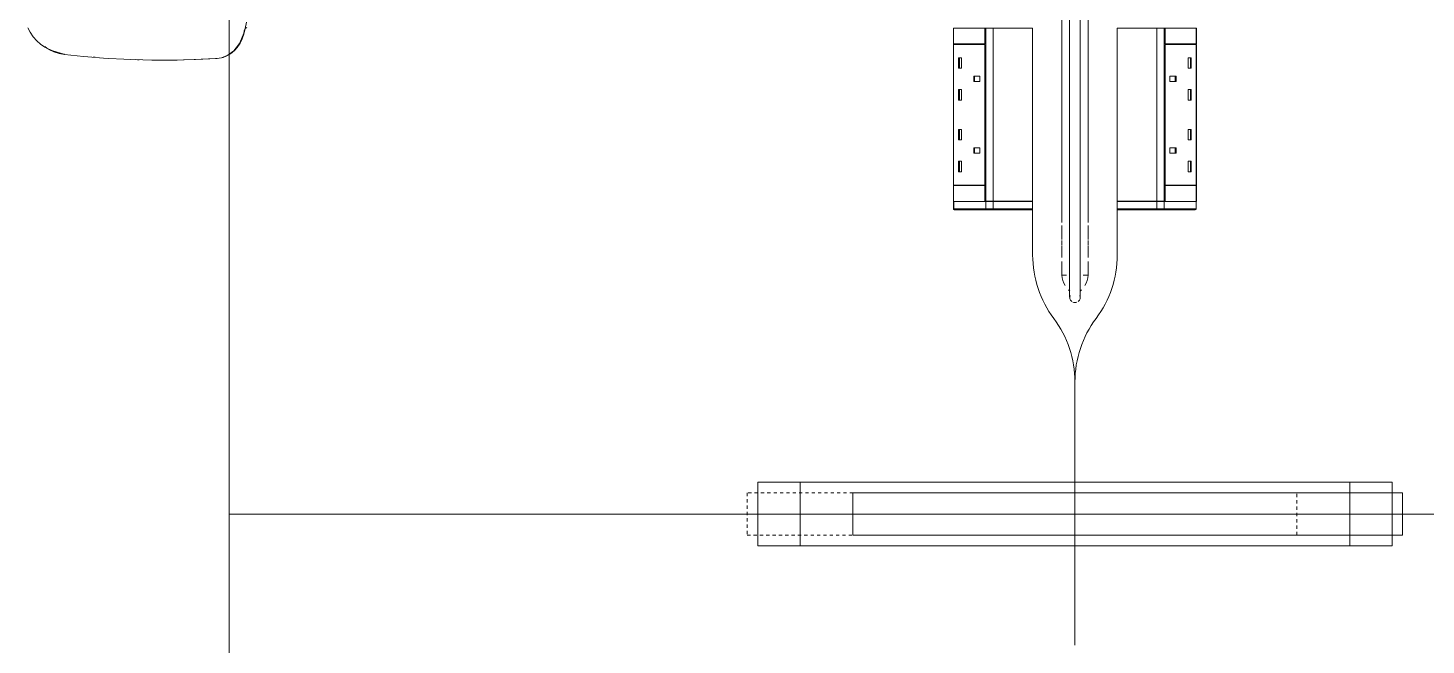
# Model space of a CAD drawing. Header units: millimetres. Extents: x 79795 to 317870, y -36033 to 97293.
# Drawn here: x 202458 to 203780, y 11952 to 12536 of the extents above; entities that cross this region are included whole.
import ezdxf

# ---------------------------------------------------------------- set-up
doc = ezdxf.new("R2010")
doc.units = ezdxf.units.MM
doc.header["$MEASUREMENT"] = 0
doc.linetypes.add('Dash', pattern=[6, 3, -3])
for name, color, linetype, lineweight in [('G-IMPT', 8, 'CONTINUOUS', 9), ('I-FURN', 8, 'CONTINUOUS', 9), ('I-FURN-HDLN', 8, 'Dash', 9)]:
    doc.layers.add(name, color=color, linetype=linetype, lineweight=lineweight)

msp = doc.modelspace()

# ---------------------------------------------------------------- linework, layer by layer
at = {"layer": 'G-IMPT'}
for p, q in [((202664.3, 12541.3), (202663.3, 12535.3)), ((202459.9, 12531.7), (202457.7, 12535.8)), ((202459.9, 12531.7), (202462.7, 12527.5)), ((202462.7, 12527.5), (202466, 12523.7)), ((202657.7, 12521), (202659.6, 12525.4)), ((202658.3, 12521.5), (202660.3, 12525.5)), ((202661.9, 12531), (202659.6, 12525.4)), ((202661.9, 12529.9), (202660.3, 12525.5)), ((202661.9, 12529.9), (202663.3, 12535.3)), ((202661.9, 12531), (202662.6, 12534.4)), ((202469.5, 12520.5), (202466, 12523.7)), ((202469.5, 12520.5), (202473.5, 12517.5)), ((202473.5, 12518.2), (202475.6, 12516.6)), ((202478, 12515), (202473.5, 12517.5)), ((202483.7, 12512.9), (202475.6, 12516.6)), ((202478, 12515), (202482.2, 12513.2)), ((202492.6, 12510.8), (202480.2, 12514.6)), ((202480.2, 12514.6), (202489.3, 12511.7)), ((202482.2, 12513.2), (202487.1, 12511.7)), ((202483.7, 12512.9), (202492.1, 12510.9)), ((202492.1, 12510.8), (202487.1, 12511.7)), ((202492.6, 12510.8), (202489.3, 12511.7)), ((202648.1, 12510.9), (202652.5, 12514.2)), ((202649.3, 12511.3), (202653, 12514.4)), ((202652.5, 12514.2), (202657.7, 12521)), ((202655.7, 12517.4), (202653, 12514.4)), ((202658.3, 12521.5), (202655.7, 12517.4)), ((202510.1, 12508.9), (202492.1, 12510.8)), ((202514.2, 12508.6), (202510.1, 12508.9)), ((202529.2, 12507.3), (202514.2, 12508.6)), ((202521.1, 12508), (202519.4, 12508.1)), ((202529.2, 12507.3), (202534.3, 12507)), ((202534.3, 12507), (202548.5, 12506.2)), ((202554.5, 12505.9), (202548.5, 12506.2)), ((202554.5, 12505.9), (202566.2, 12505.5)), ((202559.4, 12505.8), (202561.3, 12505.7)), ((202561.3, 12505.7), (202562.8, 12505.7)), ((202574.7, 12505.4), (202566.2, 12505.5)), ((202574.7, 12505.4), (202604.7, 12505.5)), ((202574.7, 12505.4), (202594.9, 12505.3)), ((202574.7, 12505.4), (202585.5, 12505.3)), ((202604.7, 12505.5), (202585.5, 12505.3)), ((202594.9, 12505.3), (202616.2, 12505.8)), ((202594.9, 12505.3), (202615, 12505.8)), ((202594.9, 12505.3), (202604.7, 12505.5)), ((202594.9, 12505.4), (202596.9, 12505.3)), ((202596.9, 12505.3), (202598.8, 12505.4)), ((202604.7, 12505.5), (202616.2, 12505.8)), ((202615, 12505.8), (202636.8, 12506.9)), ((202615, 12505.8), (202635.2, 12506.8)), ((202616.2, 12505.8), (202615, 12505.8)), ((202616.2, 12505.8), (202636.8, 12506.9)), ((202636.8, 12506.9), (202635.2, 12506.8)), ((202640.7, 12507.6), (202636.8, 12507)), ((202636.8, 12506.9), (202638.5, 12507.1)), ((202640.9, 12507.6), (202638.5, 12507.1)), ((202640.7, 12507.6), (202646.9, 12510)), ((202640.9, 12507.6), (202642.2, 12507.9)), ((202645.9, 12509.3), (202642.2, 12507.9)), ((202645.9, 12509.3), (202648.1, 12510.6)), ((202646.9, 12510), (202648.1, 12510.9)), ((202648.1, 12510.6), (202649.3, 12511.3))]:
    msp.add_line(p, q, dxfattribs=at)
at = {"layer": 'I-FURN'}
for p, q in [((202648.1, 13476), (202648.1, 12076)), ((202648.1, 12076), (202648.1, 13476)), ((203435.6, 12351.9), (203435.6, 13190.1)), ((203443.1, 13190.1), (203443.1, 12351.9)), ((203453.1, 12351.9), (203453.1, 13190.1)), ((203460.6, 13190.1), (203460.6, 12351.9)), ((202663.1, 12535.2), (202663.9, 12535.7)), ((202663.9, 12535.7), (202664.7, 12536.1)), ((203333.1, 12535.7), (203333.1, 12520.7)), ((203362.9, 12535.7), (203333.1, 12535.7)), ((203333.3, 12371.8), (203333.3, 12535.7)), ((203362.9, 12520.7), (203362.9, 12535.7)), ((203362.9, 12535.7), (203365.3, 12535.7)), ((203363.1, 12535.7), (203363.1, 12520.7)), ((203363.7, 12535.7), (203363.1, 12535.7)), ((203363.7, 12535.7), (203370.6, 12535.7)), ((203363.7, 12371.8), (203363.7, 12535.7)), ((203370.6, 12535.7), (203408.1, 12535.7)), ((203370.6, 12371.8), (203370.6, 12535.7)), ((203408.1, 12535.7), (203408.1, 12371.8)), ((203408.1, 12371.8), (203408.1, 12535.7)), ((203488.1, 12371.8), (203488.1, 12535.7)), ((203488.1, 12535.7), (203488.1, 12371.8)), ((203488.1, 12535.7), (203525.5, 12535.7)), ((203525.5, 12535.7), (203525.5, 12371.8)), ((203525.5, 12535.7), (203532.5, 12535.7)), ((203532.5, 12535.7), (203532.5, 12371.8)), ((203533.1, 12535.7), (203532.5, 12535.7)), ((203533.1, 12520.7), (203533.1, 12535.7)), ((203533.3, 12535.7), (203533.3, 12520.7)), ((203563.1, 12535.7), (203533.3, 12535.7)), ((203562.9, 12535.7), (203562.9, 12371.8)), ((203563.1, 12520.7), (203563.1, 12535.7)), ((203333.1, 12520.7), (203362.9, 12520.7)), ((203333.1, 12520.2), (203333.1, 12387.2)), ((203333.1, 12520.2), (203362.9, 12520.2)), ((203333.4, 12520.7), (203333.4, 12520.2)), ((203362.9, 12387.2), (203362.9, 12520.2)), ((203363.1, 12520.2), (203363.1, 12387.2)), ((203533.1, 12387.2), (203533.1, 12520.2)), ((203533.3, 12520.7), (203563.1, 12520.7)), ((203533.3, 12520.2), (203533.3, 12387.2)), ((203563.1, 12520.2), (203533.3, 12520.2)), ((203562.7, 12520.2), (203562.7, 12520.7)), ((203563.1, 12387.2), (203563.1, 12520.2)), ((203338.1, 12507.6), (203340.9, 12507.6)), ((203338.1, 12497.6), (203338.1, 12507.6)), ((203338.8, 12497.6), (203338.8, 12507.6)), ((203340.9, 12497.6), (203340.9, 12507.6)), ((203558.1, 12507.6), (203555.2, 12507.6)), ((203555.2, 12507.6), (203555.2, 12497.6)), ((203557.4, 12507.6), (203557.4, 12497.6)), ((203558.1, 12507.6), (203558.1, 12497.6)), ((203338.1, 12497.6), (203340.9, 12497.6)), ((203352.4, 12490.1), (203358.2, 12490.1)), ((203352.4, 12485.1), (203352.4, 12490.1)), ((203352.4, 12485.1), (203358.2, 12485.1)), ((203353.2, 12485.1), (203353.2, 12490.1)), ((203358.2, 12485.1), (203358.2, 12490.1)), ((203538, 12485.1), (203538, 12490.1)), ((203538, 12490.1), (203543.8, 12490.1)), ((203543.8, 12485.1), (203538, 12485.1)), ((203543, 12490.1), (203543, 12485.1)), ((203543.8, 12490.1), (203543.8, 12485.1)), ((203558.1, 12497.6), (203555.2, 12497.6)), ((203338.1, 12477.6), (203340.9, 12477.6)), ((203338.1, 12467.6), (203338.1, 12477.6)), ((203338.8, 12467.6), (203338.8, 12477.6)), ((203340.9, 12467.6), (203340.9, 12477.6)), ((203558.1, 12477.6), (203555.2, 12477.6)), ((203555.2, 12477.6), (203555.2, 12467.6)), ((203557.4, 12477.6), (203557.4, 12467.6)), ((203558.1, 12477.6), (203558.1, 12467.6)), ((203338.1, 12467.6), (203340.9, 12467.6)), ((203558.1, 12467.6), (203555.2, 12467.6)), ((203338.1, 12439.8), (203340.9, 12439.8)), ((203338.1, 12429.8), (203338.1, 12439.8)), ((203338.8, 12429.8), (203338.8, 12439.8)), ((203340.9, 12429.8), (203340.9, 12439.8)), ((203558.1, 12439.8), (203555.2, 12439.8)), ((203555.2, 12439.8), (203555.2, 12429.8)), ((203557.4, 12439.8), (203557.4, 12429.8)), ((203558.1, 12439.8), (203558.1, 12429.8)), ((203338.1, 12429.8), (203340.9, 12429.8)), ((203352.4, 12422.3), (203358.2, 12422.3)), ((203352.4, 12417.3), (203352.4, 12422.3)), ((203353.2, 12417.3), (203353.2, 12422.3)), ((203358.2, 12422.3), (203358.2, 12417.3)), ((203543.8, 12422.3), (203538, 12422.3)), ((203538, 12422.3), (203538, 12417.3)), ((203543, 12422.3), (203543, 12417.3)), ((203543.8, 12422.3), (203543.8, 12417.3)), ((203558.1, 12429.8), (203555.2, 12429.8)), ((203338.1, 12409.8), (203340.9, 12409.8)), ((203338.1, 12399.8), (203338.1, 12409.8)), ((203338.8, 12399.8), (203338.8, 12409.8)), ((203340.9, 12399.8), (203340.9, 12409.8)), ((203358.2, 12417.3), (203352.4, 12417.3)), ((203543.8, 12417.3), (203538, 12417.3)), ((203558.1, 12409.8), (203555.2, 12409.8)), ((203555.2, 12409.8), (203555.2, 12399.8)), ((203557.4, 12409.8), (203557.4, 12399.8)), ((203558.1, 12409.8), (203558.1, 12399.8)), ((203338.1, 12399.8), (203340.9, 12399.8)), ((203558.1, 12399.8), (203555.2, 12399.8)), ((203333.1, 12387.2), (203362.9, 12387.2)), ((203362.9, 12386.7), (203333.1, 12386.7)), ((203333.1, 12386.7), (203333.1, 12371.7)), ((203333.4, 12387.2), (203333.4, 12386.7)), ((203362.9, 12371.7), (203362.9, 12386.7)), ((203363.1, 12386.7), (203363.1, 12371.8)), ((203533.1, 12371.8), (203533.1, 12386.7)), ((203563.1, 12387.2), (203533.3, 12387.2)), ((203533.3, 12386.7), (203533.3, 12371.7)), ((203563.1, 12386.7), (203533.3, 12386.7)), ((203562.7, 12386.7), (203562.7, 12387.2)), ((203563.1, 12371.7), (203563.1, 12386.7)), ((203333.1, 12371.7), (203362.9, 12371.7)), ((203333.3, 12364.7), (203333.3, 12371.7)), ((203333.3, 12364.7), (203333.3, 12371.7)), ((203333.3, 12371.7), (203333.3, 12364.7)), ((203333.3, 12371.7), (203333.4, 12371.7)), ((203333.4, 12364.7), (203333.4, 12371.7)), ((203333.4, 12371.7), (203363.7, 12371.7)), ((203363.1, 12371.8), (203363.7, 12371.8)), ((203370.6, 12371.8), (203363.7, 12371.8)), ((203363.7, 12364.7), (203363.7, 12371.7)), ((203363.7, 12371.7), (203370.6, 12371.7)), ((203408.1, 12371.8), (203370.6, 12371.8)), ((203370.6, 12364.7), (203370.6, 12371.7)), ((203370.6, 12371.7), (203408.1, 12371.7)), ((203408.1, 12371.7), (203408.1, 12364.7)), ((203408.1, 12364.7), (203408.1, 12371.7)), ((203525.5, 12371.8), (203488.1, 12371.8)), ((203488.1, 12364.7), (203488.1, 12371.7)), ((203488.1, 12364.7), (203488.1, 12371.7)), ((203488.1, 12371.7), (203525.5, 12371.7)), ((203532.5, 12371.8), (203525.5, 12371.8)), ((203525.5, 12364.7), (203525.5, 12371.7)), ((203525.5, 12371.7), (203532.5, 12371.7)), ((203533.3, 12371.7), (203530.8, 12371.7)), ((203532.5, 12371.8), (203533.1, 12371.8)), ((203532.5, 12364.7), (203532.5, 12371.7)), ((203532.5, 12371.7), (203562.7, 12371.7)), ((203533.3, 12371.7), (203563.1, 12371.7)), ((203562.7, 12364.7), (203562.7, 12371.7)), ((203562.7, 12371.7), (203562.9, 12371.7)), ((203562.9, 12371.7), (203562.9, 12364.7)), ((203562.9, 12371.7), (203562.9, 12364.7)), ((203562.9, 12371.7), (203562.9, 12364.7)), ((203333.3, 12364.7), (203333.4, 12364.7)), ((203333.4, 12364.7), (203363.7, 12364.7)), ((203333.6, 12363.9), (203333.6, 12363.9)), ((203364.5, 12363.7), (203334.3, 12363.7)), ((203364.5, 12363.7), (203334.3, 12363.7)), ((203363.7, 12364.7), (203370.6, 12364.7)), ((203364.5, 12363.7), (203403.1, 12363.7)), ((203370.1, 12363.7), (203364.5, 12363.7)), ((203407.1, 12363.7), (203370.1, 12363.7)), ((203370.6, 12364.7), (203408.1, 12364.7)), ((203403.1, 12363.7), (203403.1, 12364.7)), ((203403.1, 12363.7), (203407.1, 12363.7)), ((203408.1, 12321), (203408.1, 12364.7)), ((203408.1, 12364.7), (203408.1, 12321)), ((203488.1, 12364.7), (203488.1, 12321)), ((203488.1, 12321), (203488.1, 12364.7)), ((203488.1, 12364.7), (203525.5, 12364.7)), ((203489.1, 12363.7), (203489.1, 12363.7)), ((203526.1, 12363.7), (203489.1, 12363.7)), ((203489.1, 12363.7), (203493.1, 12363.7)), ((203493.1, 12364.7), (203493.1, 12363.7)), ((203493.1, 12363.7), (203531.6, 12363.7)), ((203525.5, 12364.7), (203532.5, 12364.7)), ((203531.6, 12363.7), (203526.1, 12363.7)), ((203561.9, 12363.7), (203531.6, 12363.7)), ((203561.9, 12363.7), (203531.6, 12363.7)), ((203532.5, 12364.7), (203562.7, 12364.7)), ((203562.6, 12363.9), (203562.6, 12363.9)), ((203562.7, 12364.7), (203562.9, 12364.7)), ((203435.6, 12335.7), (203435.6, 12348.9)), ((203443.1, 12351.9), (203443.1, 12349)), ((203443.1, 12349), (203443.1, 12346.2)), ((203443.1, 12346.2), (203443.1, 12343.4)), ((203443.1, 12343.4), (203443.1, 12340.6)), ((203443.1, 12340.6), (203443.1, 12337.8)), ((203453.1, 12351.1), (203453.1, 12351.9)), ((203453.1, 12348.3), (203453.1, 12351.1)), ((203453.1, 12345.5), (203453.1, 12348.3)), ((203453.1, 12342.6), (203453.1, 12345.5)), ((203453.1, 12339.8), (203453.1, 12342.6)), ((203453.1, 12337), (203453.1, 12339.8)), ((203460.6, 12348.9), (203460.6, 12335.7)), ((203435.6, 12330.7), (203435.6, 12334.8)), ((203435.6, 12318.5), (203435.6, 12330)), ((203443.1, 12337.8), (203443.1, 12335)), ((203443.1, 12335), (203443.1, 12332.3)), ((203443.1, 12332.3), (203443.1, 12329.6)), ((203443.1, 12329.6), (203443.1, 12326.9)), ((203443.1, 12326.9), (203443.1, 12324.3)), ((203453.1, 12334.3), (203453.1, 12337)), ((203453.1, 12331.6), (203453.1, 12334.3)), ((203453.1, 12328.8), (203453.1, 12331.6)), ((203453.1, 12326.2), (203453.1, 12328.8)), ((203453.1, 12323.6), (203453.1, 12326.2)), ((203460.6, 12334.8), (203460.6, 12330.7)), ((203460.6, 12330), (203460.6, 12318.5)), ((203435.6, 12306.9), (203435.6, 12314.9)), ((203443.1, 12324.3), (203443.1, 12321.7)), ((203443.1, 12321.7), (203443.1, 12319.1)), ((203443.1, 12319.1), (203443.1, 12316.6)), ((203443.1, 12316.6), (203443.1, 12314.2)), ((203443.1, 12314.2), (203443.1, 12311.8)), ((203453.1, 12321), (203453.1, 12323.6)), ((203453.1, 12318.5), (203453.1, 12321)), ((203453.1, 12316), (203453.1, 12318.5)), ((203453.1, 12313.6), (203453.1, 12316)), ((203453.1, 12311.2), (203453.1, 12313.6)), ((203460.6, 12314.9), (203460.6, 12306.9)), ((203435.6, 12305.7), (203435.6, 12306.6)), ((203435.6, 12301.9), (203435.6, 12305.3)), ((203435.6, 12301.9), (203440.1, 12301.9)), ((203443.1, 12311.8), (203443.1, 12309.5)), ((203443.1, 12309.5), (203443.1, 12307.3)), ((203443.1, 12307.3), (203443.1, 12305.1)), ((203443.1, 12305.1), (203443.1, 12303)), ((203443.1, 12303), (203443.1, 12301)), ((203443.1, 12301), (203443.1, 12299.1)), ((203453.1, 12308.9), (203453.1, 12311.2)), ((203453.1, 12306.7), (203453.1, 12308.9)), ((203453.1, 12304.6), (203453.1, 12306.7)), ((203453.1, 12302.5), (203453.1, 12304.6)), ((203453.1, 12300.5), (203453.1, 12302.5)), ((203453.1, 12298.6), (203453.1, 12300.5)), ((203456, 12301.9), (203460.6, 12301.9)), ((203460.6, 12306.6), (203460.6, 12305.7)), ((203460.6, 12305.3), (203460.6, 12301.9)), ((203443.1, 12299.1), (203443.1, 12297.2)), ((203443.1, 12297.2), (203443.1, 12295.5)), ((203443.1, 12295.5), (203443.1, 12293.8)), ((203443.1, 12293.8), (203443.1, 12292.2)), ((203443.1, 12292.2), (203443.1, 12290.7)), ((203443.1, 12290.7), (203443.1, 12289.3)), ((203443.1, 12289.3), (203443.1, 12288.1)), ((203443.1, 12288.1), (203443.1, 12286.9)), ((203443.1, 12286.9), (203443.1, 12285.8)), ((203453.1, 12296.7), (203453.1, 12298.6)), ((203453.1, 12295), (203453.1, 12296.7)), ((203453.1, 12293.4), (203453.1, 12295)), ((203453.1, 12291.8), (203453.1, 12293.4)), ((203453.1, 12290.3), (203453.1, 12291.8)), ((203453.1, 12289), (203453.1, 12290.3)), ((203453.1, 12287.7), (203453.1, 12289)), ((203453.1, 12286.6), (203453.1, 12287.7)), ((203453.1, 12285.5), (203453.1, 12286.6)), ((203443.1, 12285.8), (203443.1, 12284.8)), ((203443.1, 12284.8), (203443.1, 12283.9)), ((203443.1, 12283.9), (203443.1, 12283.2)), ((203443.1, 12283.2), (203443.1, 12282.5)), ((203443.1, 12282.5), (203443.1, 12282)), ((203443.1, 12282), (203443.1, 12281.6)), ((203443.1, 12281.6), (203443.1, 12281.3)), ((203443.1, 12281.3), (203443.1, 12281.1)), ((203443.1, 12281.1), (203443.1, 12281)), ((203443.1, 12281), (203443.1, 12281)), ((203453.1, 12284.6), (203453.1, 12285.5)), ((203453.1, 12283.7), (203453.1, 12284.6)), ((203453.1, 12283), (203453.1, 12283.7)), ((203453.1, 12282.4), (203453.1, 12283)), ((203453.1, 12281.9), (203453.1, 12282.4)), ((203453.1, 12281.5), (203453.1, 12281.9)), ((203453.1, 12281.2), (203453.1, 12281.5)), ((203453.1, 12281), (203453.1, 12281.2)), ((203453.1, 12281), (203453.1, 12281)), ((203448.1, 12076), (203448.1, 12201)), ((203448.1, 12201), (203448.1, 12076)), ((203448.1, 12201), (203448.1, 12076)), ((203448.1, 12076), (203448.1, 12201)), ((203148.1, 12106), (203748.1, 12106)), ((203188.1, 12106), (203148.1, 12106)), ((203148.1, 12106), (203148.1, 12046)), ((203148.1, 12046), (203148.1, 12106)), ((203708.1, 12106), (203188.1, 12106)), ((203188.1, 12046), (203188.1, 12106)), ((203188.1, 12046), (203188.1, 12106)), ((203748.1, 12106), (203708.1, 12106)), ((203708.1, 12096), (203708.1, 12106)), ((203708.1, 12046), (203708.1, 12106)), ((203748.1, 12046), (203748.1, 12106)), ((203748.1, 12096), (203748.1, 12106)), ((203748.1, 12096), (203238.1, 12096)), ((203238.1, 12096), (203238.1, 12056)), ((203758.1, 12096), (203748.1, 12096)), ((203758.1, 12056), (203758.1, 12096)), ((203448.1, 12076), (202648.1, 12076)), ((202648.1, 12076), (202648.1, 10676)), ((202648.1, 10676), (202648.1, 12076)), ((202648.1, 12076), (203448.1, 12076)), ((202648.1, 12076), (203448.1, 12076)), ((203448.1, 12076), (202648.1, 12076)), ((203448.1, 11952.1), (203448.1, 12076)), ((203448.1, 12076), (203448.1, 11952.1)), ((203448.1, 12076), (203448.1, 11952.1)), ((204248.1, 12076), (203448.1, 12076)), ((203448.1, 12076), (204248.1, 12076)), ((203448.1, 11952.1), (203448.1, 12076)), ((203448.1, 12076), (204248.1, 12076)), ((204248.1, 12076), (203448.1, 12076)), ((203238.1, 12056), (203748.1, 12056)), ((203708.1, 12046), (203708.1, 12056)), ((203748.1, 12046), (203748.1, 12056)), ((203748.1, 12056), (203758.1, 12056)), ((203148.1, 12046), (203188.1, 12046)), ((203748.1, 12046), (203148.1, 12046)), ((203188.1, 12046), (203708.1, 12046)), ((203708.1, 12046), (203748.1, 12046))]:
    msp.add_line(p, q, dxfattribs=at)
at = {"layer": 'I-FURN', "flags": 128}
for points in [[(203333.3, 12364.7), (203333.3, 12364.6), (203333.3, 12364.6), (203333.3, 12364.6), (203333.3, 12364.5), (203333.3, 12364.5), (203333.3, 12364.4), (203333.3, 12364.4), (203333.3, 12364.4), (203333.3, 12364.3), (203333.3, 12364.3), (203333.3, 12364.2), (203333.4, 12364.2), (203333.4, 12364.2)], [(203370.1, 12363.7), (203369.9, 12363.7), (203369.8, 12363.7), (203369.7, 12363.7), (203369.5, 12363.7), (203369.4, 12363.7), (203369.2, 12363.7), (203369.1, 12363.7), (203368.9, 12363.7), (203368.8, 12363.7), (203368.6, 12363.7), (203368.4, 12363.7), (203368.3, 12363.7), (203368.1, 12363.7), (203368, 12363.7), (203367.8, 12363.7), (203367.6, 12363.7), (203367.5, 12363.7), (203367.3, 12363.7), (203367.2, 12363.7), (203367, 12363.7), (203366.9, 12363.7), (203366.7, 12363.7), (203366.6, 12363.7), (203366.4, 12363.7), (203366.3, 12363.7), (203366.1, 12363.7), (203366, 12363.7), (203365.8, 12363.7), (203365.7, 12363.7), (203365.6, 12363.7), (203365.4, 12363.7), (203365.3, 12363.7), (203365.2, 12363.7), (203365.1, 12363.7), (203364.9, 12363.7), (203364.8, 12363.7), (203364.7, 12363.7), (203364.6, 12363.7), (203364.5, 12363.7)], [(203407.1, 12363.7), (203406.8, 12363.7), (203406.4, 12363.7), (203405.9, 12363.7), (203405.2, 12363.7), (203404.4, 12363.7), (203403.4, 12363.7), (203402.3, 12363.7), (203401.1, 12363.7), (203399.8, 12363.7), (203398.3, 12363.7), (203396.7, 12363.7), (203395, 12363.7), (203393.2, 12363.7), (203391.3, 12363.7), (203389.2, 12363.7), (203387.1, 12363.7), (203384.8, 12363.7), (203382.5, 12363.7), (203380, 12363.7), (203377.5, 12363.7), (203374.8, 12363.7), (203372.1, 12363.7), (203370.1, 12363.7)], [(203403.1, 12363.7), (203403.3, 12363.7), (203403.4, 12363.7), (203403.6, 12363.7), (203403.7, 12363.7), (203403.9, 12363.7), (203404.1, 12363.7), (203404.2, 12363.7), (203404.4, 12363.7), (203404.5, 12363.7), (203404.7, 12363.7), (203404.8, 12363.7), (203404.9, 12363.7), (203405.1, 12363.7), (203405.2, 12363.7), (203405.4, 12363.7), (203405.5, 12363.7), (203405.6, 12363.7), (203405.7, 12363.7), (203405.9, 12363.7), (203406, 12363.7), (203406.1, 12363.7), (203406.2, 12363.7), (203406.3, 12363.7), (203406.4, 12363.7), (203406.5, 12363.7), (203406.5, 12363.7), (203406.6, 12363.7), (203406.7, 12363.7), (203406.8, 12363.7), (203406.8, 12363.7), (203406.9, 12363.7), (203406.9, 12363.7), (203407, 12363.7), (203407, 12363.7), (203407, 12363.7), (203407.1, 12363.7), (203407.1, 12363.7), (203407.1, 12363.7), (203407.1, 12363.7)], [(203407.1, 12363.7), (203407.1, 12363.7), (203407.2, 12363.7), (203407.2, 12363.7), (203407.3, 12363.7), (203407.3, 12363.7), (203407.3, 12363.7), (203407.4, 12363.7), (203407.4, 12363.7), (203407.5, 12363.7), (203407.5, 12363.8), (203407.5, 12363.8), (203407.6, 12363.8), (203407.6, 12363.8), (203407.6, 12363.8), (203407.7, 12363.8), (203407.7, 12363.9), (203407.7, 12363.9), (203407.8, 12363.9), (203407.8, 12363.9), (203407.8, 12364), (203407.8, 12364), (203407.9, 12364), (203407.9, 12364.1), (203407.9, 12364.1), (203407.9, 12364.1), (203408, 12364.2), (203408, 12364.2), (203408, 12364.2), (203408, 12364.3), (203408, 12364.3), (203408, 12364.3), (203408.1, 12364.4), (203408.1, 12364.4), (203408.1, 12364.5), (203408.1, 12364.5), (203408.1, 12364.5), (203408.1, 12364.6), (203408.1, 12364.6), (203408.1, 12364.7), (203408.1, 12364.7)], [(203407.1, 12363.7), (203407.1, 12363.7), (203407.1, 12363.7)], [(203488.1, 12364.7), (203488.1, 12364.6), (203488.1, 12364.6), (203488.1, 12364.6), (203488.1, 12364.5), (203488.1, 12364.5), (203488.1, 12364.4), (203488.1, 12364.4), (203488.1, 12364.4), (203488.1, 12364.3), (203488.2, 12364.3), (203488.2, 12364.2), (203488.2, 12364.2), (203488.2, 12364.2), (203488.2, 12364.1), (203488.3, 12364.1), (203488.3, 12364.1), (203488.3, 12364), (203488.3, 12364), (203488.4, 12364), (203488.4, 12364), (203488.4, 12363.9), (203488.4, 12363.9), (203488.5, 12363.9), (203488.5, 12363.9), (203488.5, 12363.8), (203488.6, 12363.8), (203488.6, 12363.8), (203488.6, 12363.8), (203488.7, 12363.8), (203488.7, 12363.7), (203488.8, 12363.7), (203488.8, 12363.7), (203488.8, 12363.7), (203488.9, 12363.7), (203488.9, 12363.7), (203489, 12363.7), (203489, 12363.7), (203489, 12363.7), (203489.1, 12363.7), (203489.1, 12363.7)], [(203526.1, 12363.7), (203523.3, 12363.7), (203520.6, 12363.7), (203518, 12363.7), (203515.5, 12363.7), (203513.1, 12363.7), (203510.7, 12363.7), (203508.5, 12363.7), (203506.4, 12363.7), (203504.4, 12363.7), (203502.5, 12363.7), (203500.7, 12363.7), (203499, 12363.7), (203497.5, 12363.7), (203496, 12363.7), (203494.7, 12363.7), (203493.6, 12363.7), (203492.5, 12363.7), (203491.6, 12363.7), (203490.8, 12363.7), (203490.2, 12363.7), (203489.7, 12363.7), (203489.3, 12363.7), (203489.1, 12363.7)], [(203489.1, 12363.7), (203489.1, 12363.7), (203489.1, 12363.7), (203489.1, 12363.7), (203489.1, 12363.7), (203489.2, 12363.7), (203489.2, 12363.7), (203489.2, 12363.7), (203489.3, 12363.7), (203489.3, 12363.7), (203489.4, 12363.7), (203489.5, 12363.7), (203489.5, 12363.7), (203489.6, 12363.7), (203489.7, 12363.7), (203489.8, 12363.7), (203489.9, 12363.7), (203490, 12363.7), (203490.1, 12363.7), (203490.2, 12363.7), (203490.3, 12363.7), (203490.4, 12363.7), (203490.5, 12363.7), (203490.7, 12363.7), (203490.8, 12363.7), (203490.9, 12363.7), (203491.1, 12363.7), (203491.2, 12363.7), (203491.3, 12363.7), (203491.5, 12363.7), (203491.6, 12363.7), (203491.8, 12363.7), (203491.9, 12363.7), (203492.1, 12363.7), (203492.2, 12363.7), (203492.4, 12363.7), (203492.6, 12363.7), (203492.7, 12363.7), (203492.9, 12363.7), (203493, 12363.7), (203493.1, 12363.7)], [(203531.6, 12363.7), (203531.6, 12363.7), (203531.5, 12363.7), (203531.3, 12363.7), (203531.2, 12363.7), (203531.1, 12363.7), (203531, 12363.7), (203530.9, 12363.7), (203530.8, 12363.7), (203530.6, 12363.7), (203530.5, 12363.7), (203530.4, 12363.7), (203530.2, 12363.7), (203530.1, 12363.7), (203529.9, 12363.7), (203529.8, 12363.7), (203529.6, 12363.7), (203529.5, 12363.7), (203529.3, 12363.7), (203529.2, 12363.7), (203529, 12363.7), (203528.8, 12363.7), (203528.7, 12363.7), (203528.5, 12363.7), (203528.4, 12363.7), (203528.2, 12363.7), (203528.1, 12363.7), (203527.9, 12363.7), (203527.7, 12363.7), (203527.6, 12363.7), (203527.4, 12363.7), (203527.3, 12363.7), (203527.1, 12363.7), (203527, 12363.7), (203526.8, 12363.7), (203526.7, 12363.7), (203526.5, 12363.7), (203526.4, 12363.7), (203526.2, 12363.7), (203526.1, 12363.7)], [(203562.8, 12364.2), (203562.8, 12364.2), (203562.8, 12364.2), (203562.8, 12364.3), (203562.9, 12364.3), (203562.9, 12364.3), (203562.9, 12364.4), (203562.9, 12364.4), (203562.9, 12364.5), (203562.9, 12364.5), (203562.9, 12364.5), (203562.9, 12364.6), (203562.9, 12364.6), (203562.9, 12364.7), (203562.9, 12364.7)]]:
    msp.add_lwpolyline(points, dxfattribs=at)
at = {"layer": 'I-FURN'}
for centre, radius, start, end in [((203508.1, 12321), 100, 180, 216.8699), ((203508.1, 12321), 100, 180, 216.8699), ((203388.1, 12321), 100, 323.1301, 0), ((203388.1, 12321), 100, 323.1301, 0), ((203459.1, 12304.2), 23.6, 185.6664, 210.8564), ((203437.1, 12304.2), 23.6, 329.1436, 354.3336), ((203448.1, 12293.8), 8.51, 223.4514, 234.4595), ((203448.1, 12293.8), 8.51, 305.5405, 316.5486), ((203448.1, 12281), 5, 158.1748, 232.7249), ((203448.1, 12281), 5, 247.635, 292.365), ((203448.1, 12281), 5, 307.2751, 21.8252), ((203348.1, 12201), 100, 0, 36.8699), ((203348.1, 12201), 100, 0, 36.8699), ((203548.1, 12201), 100, 143.1301, 180), ((203548.1, 12201), 100, 143.1301, 180)]:
    msp.add_arc(centre, radius, start, end, dxfattribs=at)
at = {"layer": 'I-FURN', "extrusion": (0, 0, -1)}
for centre, major_axis, ratio, start_param, end_param in [((203334.3, 12364.7), (0, -1), 0.819152, 0, 1.570796), ((203364.5, 12364.7), (0, 1), 0.819152, 3.141593, 4.712389), ((203370.1, 12364.7), (0, 1), 0.56467, 1.570796, 3.141593), ((203407.1, 12364.7), (0, 1), 0.998113, 1.570796, 3.141593), ((203489.1, 12364.7), (0, -1), 0.998113, 0, 1.570796), ((203526.1, 12364.7), (0, -1), 0.56467, 0, 1.570796), ((203531.6, 12364.7), (0, -1), 0.819152, 4.712389, 6.283185), ((203561.9, 12364.7), (0, -1), 0.819152, 4.712389, 6.283185)]:
    msp.add_ellipse(centre, major_axis=major_axis, ratio=ratio, start_param=start_param, end_param=end_param, dxfattribs=at)
at = {"layer": 'I-FURN-HDLN'}
for p, q in [((203138.1, 12096), (203138.1, 12056)), ((203658.1, 12096), (203138.1, 12096)), ((203658.1, 12056), (203658.1, 12096)), ((203138.1, 12056), (203658.1, 12056))]:
    msp.add_line(p, q, dxfattribs=at)

doc.saveas('drawing.dxf')
